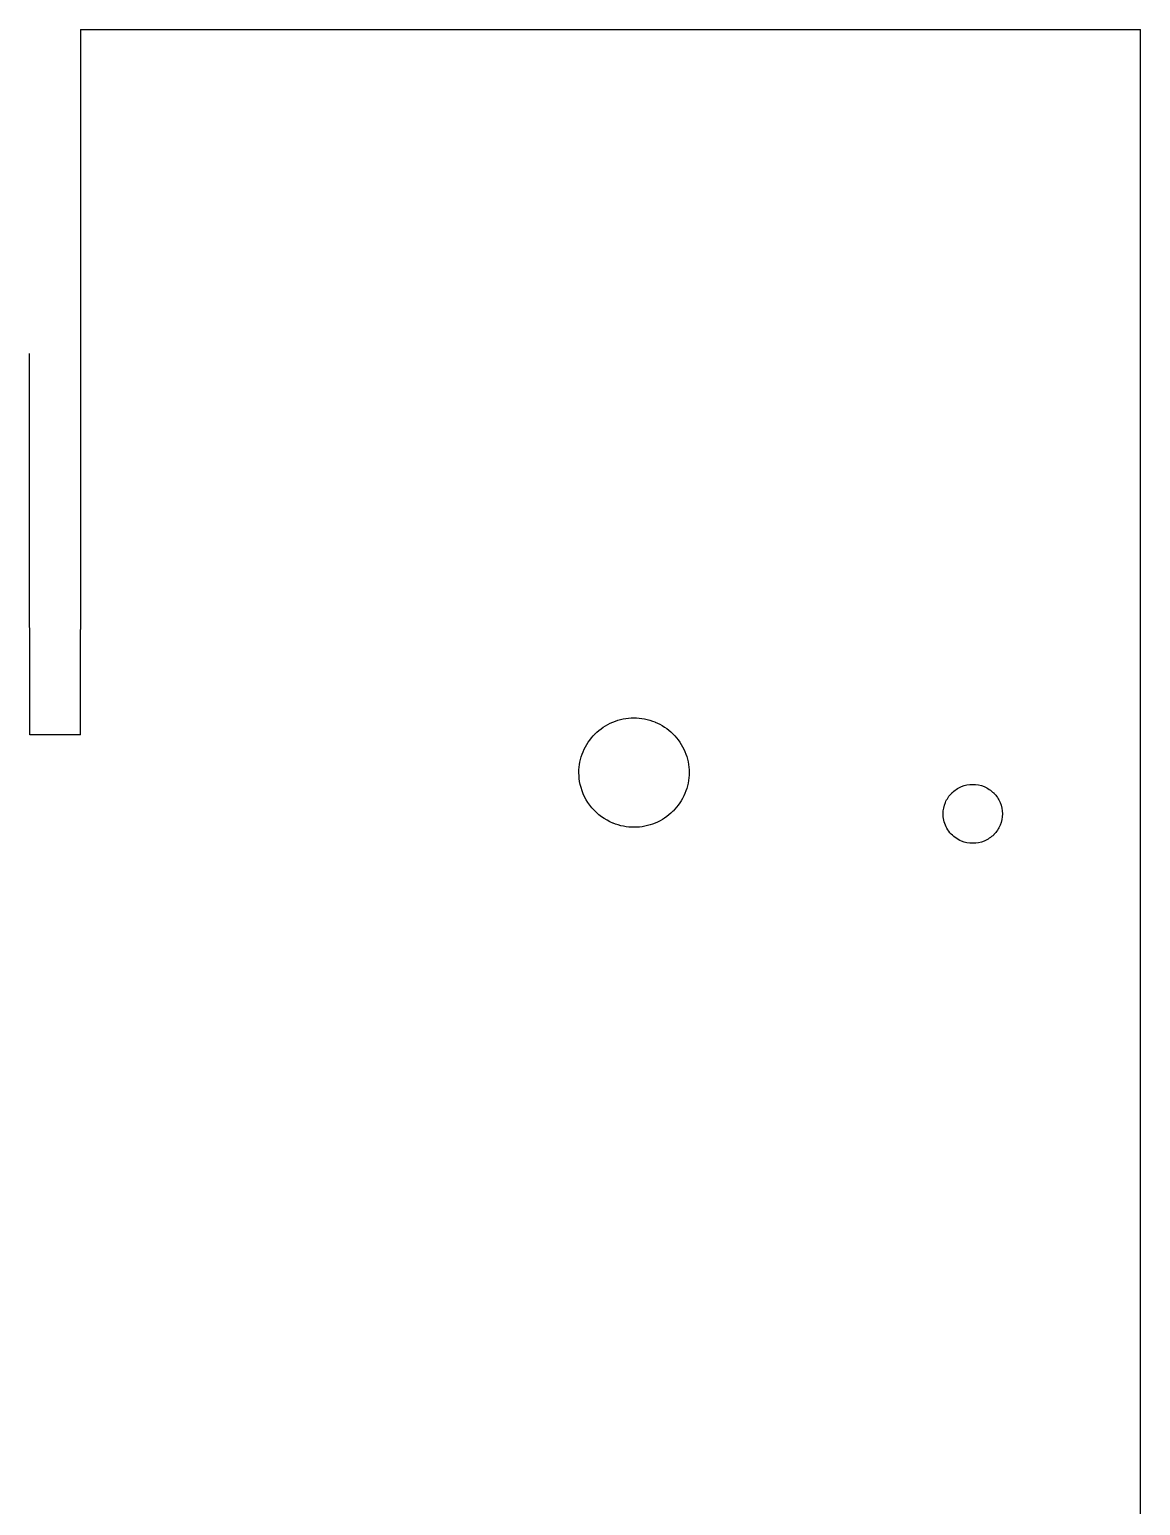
# Model space of a CAD drawing. Header units: millimetres. Extents: x 0 to 1620, y -18 to 157.
# Drawn here: x 1554.1 to 1620.1, y 69.2 to 156.9 of the extents above; entities that cross this region are included whole.
import ezdxf

# ---------------------------------------------------------------- set-up
doc = ezdxf.new("R2010")
doc.units = ezdxf.units.MM

msp = doc.modelspace()

# ---------------------------------------------------------------- linework, layer by layer
at = {"color": 7, "linetype": 'Continuous', "lineweight": 25}
for p, q in [((1557.145, 156.884), (1557.144, 137.642)), ((1557.145, 156.884), (1620.054, 156.884)), ((1620.054, -18.442), (1620.054, 156.884)), ((1554.119, 115), (1554.119, 121.242)), ((1557.136, 115), (1557.137, 121.242)), ((1557.136, 115), (1554.119, 115))]:
    msp.add_line(p, q, dxfattribs=at)
for points in [[(1554.119, 121.242), (1554.118, 121.53), (1554.118, 122.105), (1554.118, 122.968), (1554.117, 123.832), (1554.117, 124.695), (1554.117, 125.558), (1554.116, 126.421), (1554.116, 127.284), (1554.115, 128.147), (1554.115, 129.01), (1554.115, 129.874), (1554.114, 130.737), (1554.114, 131.6), (1554.113, 132.463), (1554.113, 133.326), (1554.113, 134.189), (1554.112, 135.053), (1554.112, 135.916), (1554.111, 136.779), (1554.111, 137.354), (1554.111, 137.642)], [(1557.144, 137.642), (1557.144, 137.354), (1557.144, 136.779), (1557.144, 135.916), (1557.143, 135.053), (1557.143, 134.189), (1557.142, 133.326), (1557.142, 132.463), (1557.142, 131.6), (1557.141, 130.737), (1557.141, 129.874), (1557.14, 129.01), (1557.14, 128.147), (1557.14, 127.284), (1557.139, 126.421), (1557.139, 125.558), (1557.138, 124.695), (1557.138, 123.832), (1557.138, 122.968), (1557.137, 122.105), (1557.137, 121.53), (1557.137, 121.242)]]:
    msp.add_open_spline(points, degree=3, dxfattribs=at)
for points, knots in [([(1586.799, 112.043), (1586.913, 111.539), (1587.152, 111.056), (1587.826, 110.259), (1588.264, 109.943), (1589.141, 109.583), (1589.571, 109.499), (1590.423, 109.501), (1590.853, 109.586), (1591.64, 109.911), (1592.004, 110.154), (1592.607, 110.754), (1592.851, 111.116), (1593.177, 111.901), (1593.262, 112.329), (1593.261, 113.179), (1593.174, 113.608), (1592.845, 114.392), (1592.601, 114.754), (1591.996, 115.352), (1591.631, 115.594), (1590.842, 115.917), (1590.412, 116.001), (1589.558, 115.999), (1589.128, 115.913), (1588.34, 115.587), (1587.976, 115.344), (1587.374, 114.744), (1587.131, 114.381), (1586.806, 113.597), (1586.722, 113.168), (1586.722, 112.509), (1586.748, 112.273), (1586.799, 112.043)], [0, 0, 0, 0, 0.075966, 0.07613, 0.152252, 0.152595, 0.214907, 0.215258, 0.277536, 0.277897, 0.340074, 0.34044, 0.402508, 0.40287, 0.464902, 0.465256, 0.527431, 0.527776, 0.589839, 0.590182, 0.652414, 0.65276, 0.715138, 0.715494, 0.777838, 0.778203, 0.840396, 0.840765, 0.902799, 0.903165, 0.965113, 0.96547, 1, 1, 1, 1]), ([(1608.379, 109.931), (1608.439, 109.657), (1608.567, 109.395), (1608.93, 108.962), (1609.166, 108.79), (1609.64, 108.595), (1609.871, 108.55), (1610.331, 108.55), (1610.562, 108.596), (1610.987, 108.772), (1611.182, 108.901), (1611.507, 109.225), (1611.638, 109.419), (1611.814, 109.842), (1611.859, 110.071), (1611.859, 110.529), (1611.813, 110.758), (1611.637, 111.182), (1611.506, 111.376), (1611.181, 111.7), (1610.985, 111.83), (1610.56, 112.005), (1610.329, 112.05), (1609.869, 112.05), (1609.639, 112.004), (1609.214, 111.829), (1609.019, 111.7), (1608.693, 111.376), (1608.562, 111.182), (1608.386, 110.759), (1608.34, 110.529), (1608.34, 110.176), (1608.353, 110.052), (1608.379, 109.931)], [0, 0, 0, 0, 0.07648, 0.076521, 0.153202, 0.153273, 0.215936, 0.215999, 0.278646, 0.2787, 0.341207, 0.341258, 0.403607, 0.403662, 0.465914, 0.465977, 0.52825, 0.528322, 0.590742, 0.590818, 0.65336, 0.653433, 0.716024, 0.716088, 0.778663, 0.778718, 0.841206, 0.841257, 0.903637, 0.903692, 0.966023, 0.966087, 1, 1, 1, 1])]:
    msp.add_open_spline(points, degree=3, knots=knots, dxfattribs=at)

doc.saveas('drawing.dxf')
